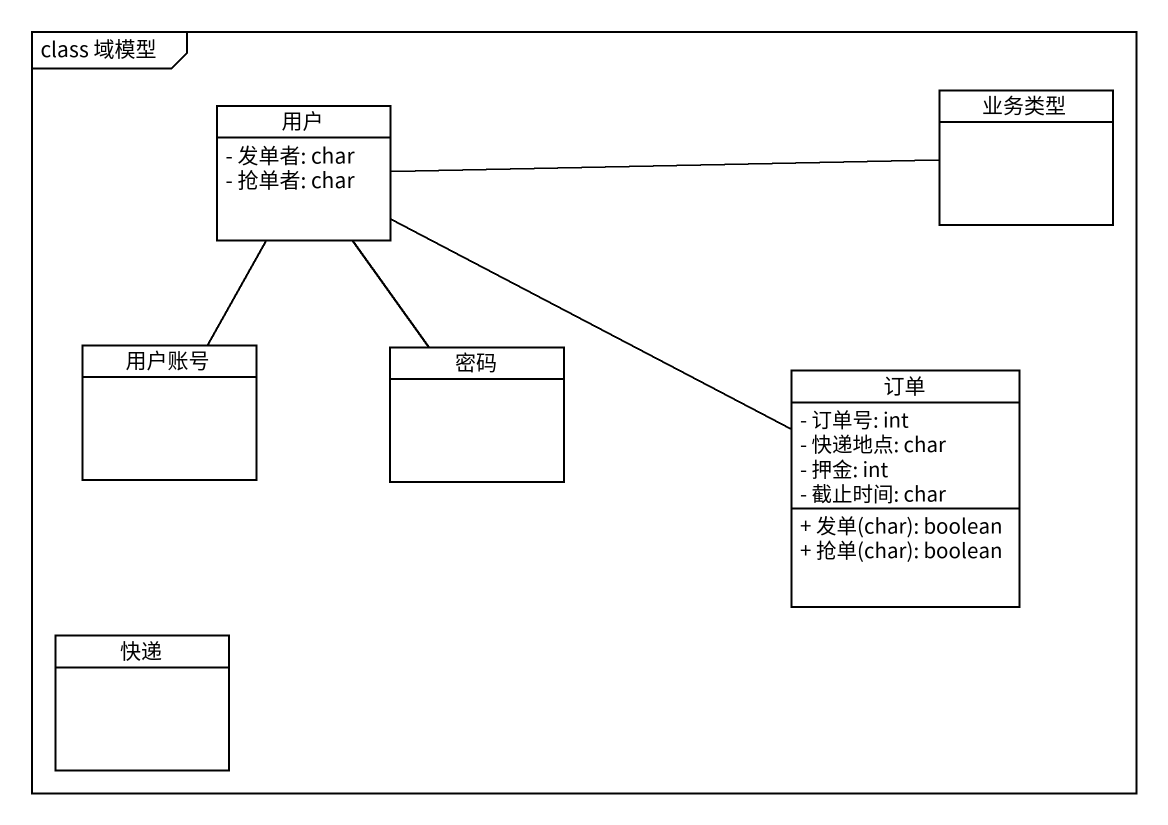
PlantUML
@startuml
mainframe class 域模型
hide circle
hide empty members
skinparam classAttributeIconSize 0
class 业务类型
class 用户 {
  - 发单者: char
  - 抢单者: char
}
class 用户账号
class 密码
class 订单 {
  - 订单号: int
  - 快递地点: char
  - 押金: int
  - 截止时间: char
  + 发单(char): boolean
  + 抢单(char): boolean
}
class 快递
用户 -right- 业务类型
用户 -- 用户账号
用户 -- 密码
用户 -right- 订单
@enduml
